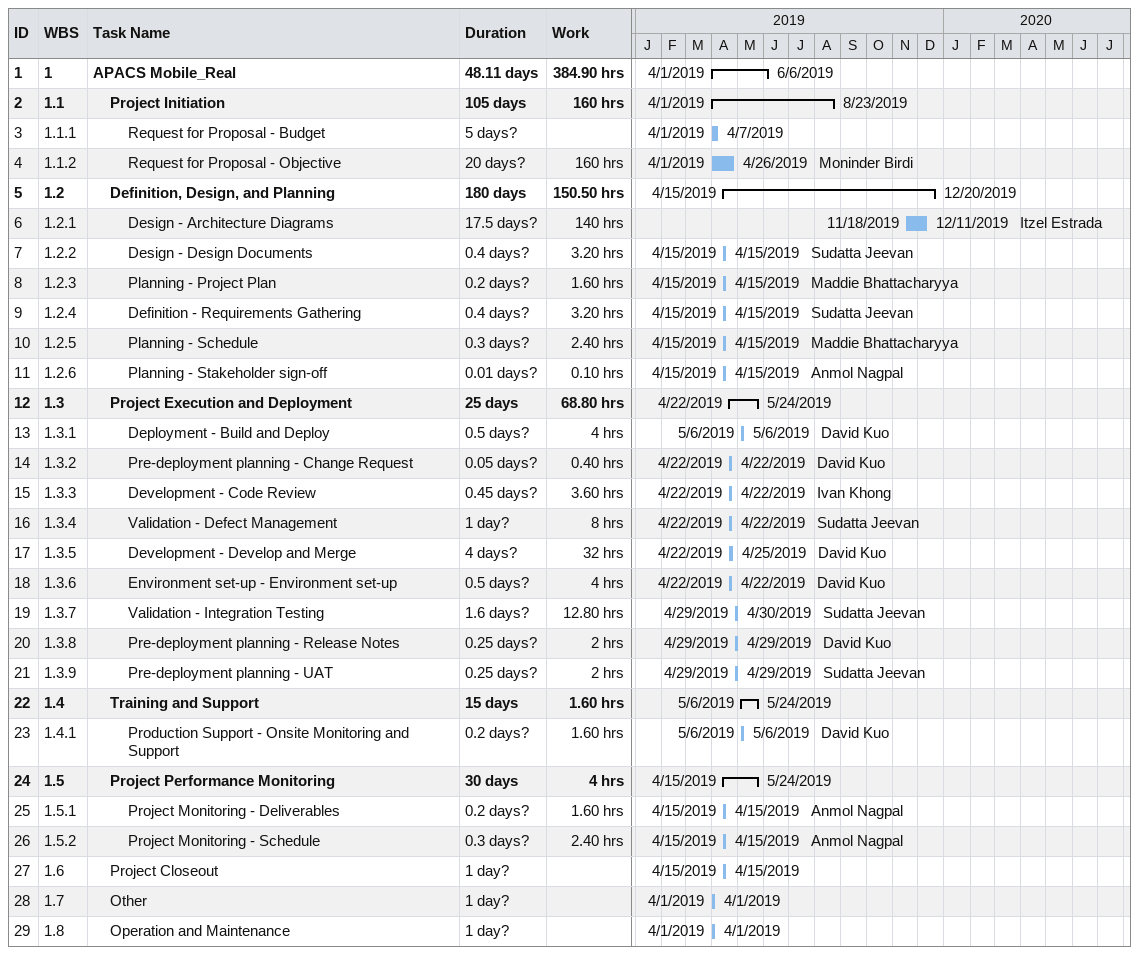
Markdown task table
| ID | WBS | Task | Duration | Start | Finish | Resources | Work (h) |
|---|---|---|---|---|---|---|---|
| 1 | 1 | **APACS Mobile_Real** | 48.11d | 2019-04-01 | 2019-06-06 |  | 384.90 |
| 2 | 1.1 | **Project Initiation** | 105d | 2019-04-01 | 2019-08-23 |  | 160 |
| 3 | 1.1.1 | Request for Proposal - Budget | 5d? | 2019-04-01 | 2019-04-07 |  |  |
| 4 | 1.1.2 | Request for Proposal - Objective | 20d? | 2019-04-01 | 2019-04-26 | Moninder Birdi | 160 |
| 5 | 1.2 | **Definition, Design, and Planning** | 180d | 2019-04-15 | 2019-12-20 |  | 150.50 |
| 6 | 1.2.1 | Design - Architecture Diagrams | 17.5d? | 2019-11-18 | 2019-12-11 | Itzel Estrada | 140 |
| 7 | 1.2.2 | Design - Design Documents | 0.4d? | 2019-04-15 | 2019-04-15 | Sudatta Jeevan | 3.20 |
| 8 | 1.2.3 | Planning - Project Plan | 0.2d? | 2019-04-15 | 2019-04-15 | Maddie Bhattacharyya | 1.60 |
| 9 | 1.2.4 | Definition - Requirements Gathering | 0.4d? | 2019-04-15 | 2019-04-15 | Sudatta Jeevan | 3.20 |
| 10 | 1.2.5 | Planning - Schedule | 0.3d? | 2019-04-15 | 2019-04-15 | Maddie Bhattacharyya | 2.40 |
| 11 | 1.2.6 | Planning - Stakeholder sign-off | 0.01d? | 2019-04-15 | 2019-04-15 | Anmol Nagpal | 0.10 |
| 12 | 1.3 | **Project Execution and Deployment** | 25d | 2019-04-22 | 2019-05-24 |  | 68.80 |
| 13 | 1.3.1 | Deployment - Build and Deploy | 0.5d? | 2019-05-06 | 2019-05-06 | David Kuo | 4 |
| 14 | 1.3.2 | Pre-deployment planning - Change Request | 0.05d? | 2019-04-22 | 2019-04-22 | David Kuo | 0.40 |
| 15 | 1.3.3 | Development - Code Review | 0.45d? | 2019-04-22 | 2019-04-22 | Ivan Khong | 3.60 |
| 16 | 1.3.4 | Validation - Defect Management | 1d? | 2019-04-22 | 2019-04-22 | Sudatta Jeevan | 8 |
| 17 | 1.3.5 | Development - Develop and Merge | 4d? | 2019-04-22 | 2019-04-25 | David Kuo | 32 |
| 18 | 1.3.6 | Environment set-up - Environment set-up | 0.5d? | 2019-04-22 | 2019-04-22 | David Kuo | 4 |
| 19 | 1.3.7 | Validation - Integration Testing | 1.6d? | 2019-04-29 | 2019-04-30 | Sudatta Jeevan | 12.80 |
| 20 | 1.3.8 | Pre-deployment planning - Release Notes | 0.25d? | 2019-04-29 | 2019-04-29 | David Kuo | 2 |
| 21 | 1.3.9 | Pre-deployment planning - UAT | 0.25d? | 2019-04-29 | 2019-04-29 | Sudatta Jeevan | 2 |
| 22 | 1.4 | **Training and Support** | 15d | 2019-05-06 | 2019-05-24 |  | 1.60 |
| 23 | 1.4.1 | Production Support - Onsite Monitoring and Support | 0.2d? | 2019-05-06 | 2019-05-06 | David Kuo | 1.60 |
| 24 | 1.5 | **Project Performance Monitoring** | 30d | 2019-04-15 | 2019-05-24 |  | 4 |
| 25 | 1.5.1 | Project Monitoring - Deliverables | 0.2d? | 2019-04-15 | 2019-04-15 | Anmol Nagpal | 1.60 |
| 26 | 1.5.2 | Project Monitoring - Schedule | 0.3d? | 2019-04-15 | 2019-04-15 | Anmol Nagpal | 2.40 |
| 27 | 1.6 | Project Closeout | 1d? | 2019-04-15 | 2019-04-15 |  |  |
| 28 | 1.7 | Other | 1d? | 2019-04-01 | 2019-04-01 |  |  |
| 29 | 1.8 | Operation and Maintenance | 1d? | 2019-04-01 | 2019-04-01 |  |  |
